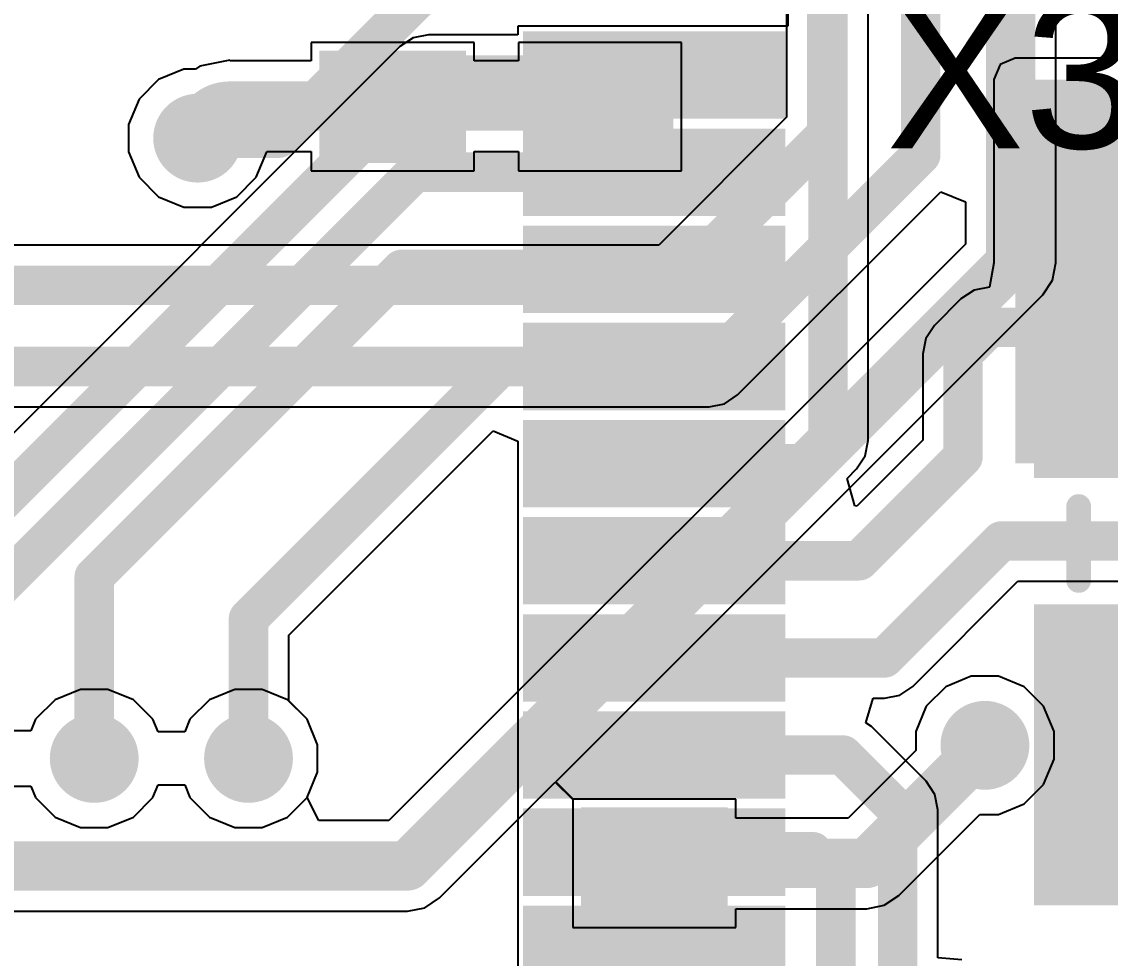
# Model space of a CAD drawing. Header units: millimetres. Extents: x -12 to 5428, y 0 to 5422.
# Drawn here: x 27.2 to 32.8, y 23.19 to 28.01 of the extents above; entities that cross this region are included whole.
import ezdxf

# ---------------------------------------------------------------- set-up
doc = ezdxf.new("R2010")
doc.units = ezdxf.units.MM
for name, color, linetype in [('BottomLayer', 5, 'Continuous'), ('BottomPaste', 16, 'Continuous'), ('BottomSolder', 6, 'Continuous'), ('TopLayer', 1, 'Continuous'), ('TopOverlay', 2, 'Continuous'), ('TopPaste', 8, 'Continuous'), ('TopSolder', 216, 'Continuous'), ('ViaHoleLayer', 16, 'Continuous')]:
    doc.layers.add(name, color=color, linetype=linetype)
doc.styles.add('Arial', font='', dxfattribs={"height": 0.2})
doc.styles.get('Arial').set_extended_font_data('Arial')

# ---------------------------------------------------------------- blocks, each defined once
blk = doc.blocks.new('64_LQFP__10_10__1')
at = {"layer": 'TopLayer'}
for points in [[(-6.35, 3.4), (-5.15, 3.4), (-5.15, 3.1), (-6.35, 3.1)], [(-6.35, 2.9), (-5.15, 2.9), (-5.15, 2.6), (-6.35, 2.6)], [(-6.35, 2.4), (-5.15, 2.4), (-5.15, 2.1), (-6.35, 2.1)], [(-6.35, 1.9), (-5.15, 1.9), (-5.15, 1.6), (-6.35, 1.6)], [(-6.35, 1.4), (-5.15, 1.4), (-5.15, 1.1), (-6.35, 1.1)], [(-6.35, 0.9), (-5.15, 0.9), (-5.15, 0.6), (-6.35, 0.6)], [(-6.35, 0.4), (-5.15, 0.4), (-5.15, 0.1), (-6.35, 0.1)], [(-6.35, -0.1), (-5.15, -0.1), (-5.15, -0.4), (-6.35, -0.4)], [(-6.35, -0.6), (-5.15, -0.6), (-5.15, -0.9), (-6.35, -0.9)], [(-6.35, -1.1), (-5.15, -1.1), (-5.15, -1.4), (-6.35, -1.4)]]:
    blk.add_hatch(color=1, dxfattribs=at).paths.add_polyline_path(points)
at = {"layer": 'TopPaste'}
for points in [[(-6.35, 3.4), (-5.15, 3.4), (-5.15, 3.1), (-6.35, 3.1)], [(-6.35, 2.9), (-5.15, 2.9), (-5.15, 2.6), (-6.35, 2.6)], [(-6.35, 2.4), (-5.15, 2.4), (-5.15, 2.1), (-6.35, 2.1)], [(-6.35, 1.9), (-5.15, 1.9), (-5.15, 1.6), (-6.35, 1.6)], [(-6.35, 1.4), (-5.15, 1.4), (-5.15, 1.1), (-6.35, 1.1)], [(-6.35, 0.9), (-5.15, 0.9), (-5.15, 0.6), (-6.35, 0.6)], [(-6.35, 0.4), (-5.15, 0.4), (-5.15, 0.1), (-6.35, 0.1)], [(-6.35, -0.1), (-5.15, -0.1), (-5.15, -0.4), (-6.35, -0.4)], [(-6.35, -0.6), (-5.15, -0.6), (-5.15, -0.9), (-6.35, -0.9)], [(-6.35, -1.1), (-5.15, -1.1), (-5.15, -1.4), (-6.35, -1.4)]]:
    blk.add_hatch(color=8, dxfattribs=at).paths.add_polyline_path(points)
at = {"layer": 'TopSolder'}
for points in [[(-6.425, 3.475), (-5.075, 3.475), (-5.075, 3.025), (-6.425, 3.025)], [(-6.425, 2.975), (-5.075, 2.975), (-5.075, 2.525), (-6.425, 2.525)], [(-6.425, 2.475), (-5.075, 2.475), (-5.075, 2.025), (-6.425, 2.025)], [(-6.425, 1.975), (-5.075, 1.975), (-5.075, 1.525), (-6.425, 1.525)], [(-6.425, 1.475), (-5.075, 1.475), (-5.075, 1.025), (-6.425, 1.025)], [(-6.425, 0.975), (-5.075, 0.975), (-5.075, 0.525), (-6.425, 0.525)], [(-6.425, 0.475), (-5.075, 0.475), (-5.075, 0.025), (-6.425, 0.025)], [(-6.425, -0.025), (-5.075, -0.025), (-5.075, -0.475), (-6.425, -0.475)], [(-6.425, -0.525), (-5.075, -0.525), (-5.075, -0.975), (-6.425, -0.975)], [(-6.425, -1.025), (-5.075, -1.025), (-5.075, -1.475), (-6.425, -1.475)]]:
    blk.add_hatch(color=216, dxfattribs=at).paths.add_polyline_path(points)
blk = doc.blocks.new('SMD3225_4P_51')
at = {"layer": 'TopLayer'}
for points in [[(-1.8, 1.45), (-0.4, 1.45), (-0.4, 0.25), (-1.8, 0.25)], [(0.4, 1.45), (1.8, 1.45), (1.8, 0.25), (0.4, 0.25)], [(-1.8, -0.25), (-0.4, -0.25), (-0.4, -1.45), (-1.8, -1.45)], [(0.4, -0.25), (1.8, -0.25), (1.8, -1.45), (0.4, -1.45)]]:
    blk.add_hatch(color=1, dxfattribs=at).paths.add_polyline_path(points)
at = {"layer": 'TopPaste'}
for points in [[(-1.8, 1.45), (-0.4, 1.45), (-0.4, 0.25), (-1.8, 0.25)], [(0.4, 1.45), (1.8, 1.45), (1.8, 0.25), (0.4, 0.25)], [(-1.8, -0.25), (-0.4, -0.25), (-0.4, -1.45), (-1.8, -1.45)], [(0.4, -0.25), (1.8, -0.25), (1.8, -1.45), (0.4, -1.45)]]:
    blk.add_hatch(color=8, dxfattribs=at).paths.add_polyline_path(points)
at = {"layer": 'TopSolder'}
for points in [[(-1.875, 1.525), (-0.325, 1.525), (-0.325, 0.175), (-1.875, 0.175)], [(0.325, 1.525), (1.875, 1.525), (1.875, 0.175), (0.325, 0.175)], [(-1.875, -0.175), (-0.325, -0.175), (-0.325, -1.525), (-1.875, -1.525)], [(0.325, -0.175), (1.875, -0.175), (1.875, -1.525), (0.325, -1.525)]]:
    blk.add_hatch(color=216, dxfattribs=at).paths.add_polyline_path(points)
at = {"layer": 'TopOverlay', "const_width": 0.127}
for points in [[(-0.2032, 1.2954), (0.1778, 1.2954)], [(-1.651, 0.0762), (-1.651, -0.1016)], [(1.651, 0.0762), (1.651, -0.1016)], [(-2.0828, -0.7112), (-1.9558, -0.8382)], [(-2.0828, -0.7112), (-2.0828, -0.9652)], [(-1.9558, -0.8382), (-2.0828, -0.9652)], [(-0.2032, -1.2954), (0.1778, -1.2954)]]:
    blk.add_lwpolyline(points, dxfattribs=at)
at = {"layer": 'TopOverlay', "const_width": 0.0635}
for points in [[(-0.2349, 1.2954, 1), (-0.1714, 1.2954, 1)], [(0.1461, 1.2954, 1), (0.2096, 1.2954, 1)], [(-1.6827, 0.0762, 1), (-1.6192, 0.0762, 1)], [(1.6193, 0.0762, 1), (1.6828, 0.0762, 1)], [(-1.6827, -0.1016, 1), (-1.6192, -0.1016, 1)], [(1.6193, -0.1016, 1), (1.6828, -0.1016, 1)], [(-2.1145, -0.7112, 1), (-2.051, -0.7112, 1)], [(-2.1145, -0.7112, 1), (-2.051, -0.7112, 1)], [(-1.9875, -0.8382, 1), (-1.924, -0.8382, 1)], [(-1.9875, -0.8382, 1), (-1.924, -0.8382, 1)], [(-2.1145, -0.9652, 1), (-2.051, -0.9652, 1)], [(-2.1145, -0.9652, 1), (-2.051, -0.9652, 1)], [(-0.2349, -1.2954, 1), (-0.1714, -1.2954, 1)], [(0.1461, -1.2954, 1), (0.2096, -1.2954, 1)]]:
    blk.add_lwpolyline(points, format="xyb", close=True, dxfattribs=at)
blk = doc.blocks.new('C___0402_B_127')
at = {"layer": 'BottomLayer'}
for points in [[(-0.2413, 0.3175), (-0.2413, -0.3175), (-0.6985, -0.3175), (-0.6985, 0.3175)], [(0.6985, 0.3175), (0.6985, -0.3175), (0.2413, -0.3175), (0.2413, 0.3175)]]:
    blk.add_hatch(color=5, dxfattribs=at).paths.add_polyline_path(points)
at = {"layer": 'BottomPaste'}
for points in [[(-0.2413, 0.3175), (-0.2413, -0.3175), (-0.6985, -0.3175), (-0.6985, 0.3175)], [(0.6985, 0.3175), (0.6985, -0.3175), (0.2413, -0.3175), (0.2413, 0.3175)]]:
    blk.add_hatch(color=16, dxfattribs=at).paths.add_polyline_path(points)
at = {"layer": 'BottomSolder'}
for points in [[(-0.1813, 0.3775), (-0.1813, -0.3775), (-0.7585, -0.3775), (-0.7585, 0.3775)], [(0.7585, 0.3775), (0.7585, -0.3775), (0.1813, -0.3775), (0.1813, 0.3775)]]:
    blk.add_hatch(color=6, dxfattribs=at).paths.add_polyline_path(points)
blk = doc.blocks.new('C___0402_B_129')
at = {"layer": 'BottomLayer'}
for points in [[(-0.2413, 0.3175), (-0.2413, -0.3175), (-0.6985, -0.3175), (-0.6985, 0.3175)], [(0.6985, 0.3175), (0.6985, -0.3175), (0.2413, -0.3175), (0.2413, 0.3175)]]:
    blk.add_hatch(color=5, dxfattribs=at).paths.add_polyline_path(points)
at = {"layer": 'BottomPaste'}
for points in [[(-0.2413, 0.3175), (-0.2413, -0.3175), (-0.6985, -0.3175), (-0.6985, 0.3175)], [(0.6985, 0.3175), (0.6985, -0.3175), (0.2413, -0.3175), (0.2413, 0.3175)]]:
    blk.add_hatch(color=16, dxfattribs=at).paths.add_polyline_path(points)
at = {"layer": 'BottomSolder'}
for points in [[(-0.1813, 0.3775), (-0.1813, -0.3775), (-0.7585, -0.3775), (-0.7585, 0.3775)], [(0.7585, 0.3775), (0.7585, -0.3775), (0.1813, -0.3775), (0.1813, 0.3775)]]:
    blk.add_hatch(color=6, dxfattribs=at).paths.add_polyline_path(points)
blk = doc.blocks.new('C___0402_B_130')
at = {"layer": 'BottomLayer'}
for points in [[(-0.2413, 0.3175), (-0.2413, -0.3175), (-0.6985, -0.3175), (-0.6985, 0.3175)], [(0.6985, 0.3175), (0.6985, -0.3175), (0.2413, -0.3175), (0.2413, 0.3175)]]:
    blk.add_hatch(color=5, dxfattribs=at).paths.add_polyline_path(points)
at = {"layer": 'BottomPaste'}
for points in [[(-0.2413, 0.3175), (-0.2413, -0.3175), (-0.6985, -0.3175), (-0.6985, 0.3175)], [(0.6985, 0.3175), (0.6985, -0.3175), (0.2413, -0.3175), (0.2413, 0.3175)]]:
    blk.add_hatch(color=16, dxfattribs=at).paths.add_polyline_path(points)
at = {"layer": 'BottomSolder'}
for points in [[(-0.1813, 0.3775), (-0.1813, -0.3775), (-0.7585, -0.3775), (-0.7585, 0.3775)], [(0.7585, 0.3775), (0.7585, -0.3775), (0.1813, -0.3775), (0.1813, 0.3775)]]:
    blk.add_hatch(color=6, dxfattribs=at).paths.add_polyline_path(points)

msp = doc.modelspace()

# ---------------------------------------------------------------- hatches: boundary and pattern name
at = {"layer": 'BottomLayer'}
h = msp.add_hatch(color=5, dxfattribs=at)
edge = h.paths.add_edge_path()
edge.add_arc((28.1046, 27.4078), 0.2286, 0, 360)
h = msp.add_hatch(color=5, dxfattribs=at)
edge = h.paths.add_edge_path()
edge.add_arc((32.1564, 24.2824), 0.2286, 0, 360)
h = msp.add_hatch(color=5, dxfattribs=at)
edge = h.paths.add_edge_path()
edge.add_arc((27.5723, 24.215), 0.2286, 0, 360)
h = msp.add_hatch(color=5, dxfattribs=at)
edge = h.paths.add_edge_path()
edge.add_arc((28.3663, 24.215), 0.2286, 0, 360)
at = {"layer": 'TopLayer'}
msp.add_hatch(color=1, dxfattribs=at).paths.add_polyline_path([(33.7082, 25.734), (33.7082, 27.7093), (32.3122, 27.7093), (32.3122, 25.734)])
h = msp.add_hatch(color=1, dxfattribs=at)
edge = h.paths.add_edge_path()
edge.add_arc((28.1046, 27.4078), 0.2286, 0, 360)
h = msp.add_hatch(color=1, dxfattribs=at)
edge = h.paths.add_edge_path()
edge.add_arc((32.1564, 24.2824), 0.2286, 0, 360)
h = msp.add_hatch(color=1, dxfattribs=at)
edge = h.paths.add_edge_path()
edge.add_arc((27.5723, 24.215), 0.2286, 0, 360)
h = msp.add_hatch(color=1, dxfattribs=at)
edge = h.paths.add_edge_path()
edge.add_arc((28.3663, 24.215), 0.2286, 0, 360)
at = {"layer": 'ViaHoleLayer'}
h = msp.add_hatch(color=16, dxfattribs=at)
edge = h.paths.add_edge_path()
edge.add_arc((28.1046, 27.4078), 0.1016, 0, 360)
h = msp.add_hatch(color=16, dxfattribs=at)
edge = h.paths.add_edge_path()
edge.add_arc((32.1564, 24.2824), 0.1016, 0, 360)
h = msp.add_hatch(color=16, dxfattribs=at)
edge = h.paths.add_edge_path()
edge.add_arc((27.5723, 24.215), 0.1016, 0, 360)
h = msp.add_hatch(color=16, dxfattribs=at)
edge = h.paths.add_edge_path()
edge.add_arc((28.3663, 24.215), 0.1016, 0, 360)

# ---------------------------------------------------------------- linework, layer by layer
at = {"layer": 'BottomLayer'}
for p, q in [((31.1353, 29.6661), (31.1353, 27.5157)), ((32.5221, 26.7662), (32.5221, 29.6062)), ((29.5275, 27.8994), (28.6893, 27.8994)), ((28.6893, 27.8994), (28.6893, 27.8058)), ((29.5275, 27.8058), (29.5275, 27.8994)), ((30.5943, 27.8994), (29.7561, 27.8994)), ((29.7561, 27.8994), (29.7561, 27.8058)), ((30.5943, 27.239), (30.5943, 27.8994)), ((28.2696, 27.8091), (28.116, 27.7785)), ((28.2696, 27.8058), (28.2696, 27.8091)), ((28.6893, 27.8058), (28.2696, 27.8058)), ((29.7561, 27.8058), (29.5275, 27.8058)), ((28.0339, 27.7634), (27.9032, 27.7093)), ((28.0934, 27.7634), (28.0339, 27.7634)), ((28.116, 27.7785), (28.0934, 27.7634)), ((27.9032, 27.7093), (27.8032, 27.6092)), ((27.8032, 27.6092), (27.749, 27.4785)), ((31.1353, 27.5157), (30.4775, 26.8578)), ((27.749, 27.4785), (27.749, 27.3371)), ((28.4602, 27.3371), (28.4602, 27.3397)), ((28.4602, 27.3397), (28.6893, 27.3397)), ((28.6893, 27.3397), (28.6893, 27.239)), ((29.5275, 27.239), (29.5275, 27.3397)), ((29.5275, 27.3397), (29.7561, 27.3397)), ((29.7561, 27.3397), (29.7561, 27.239)), ((27.749, 27.3371), (27.8032, 27.2064)), ((28.4061, 27.2064), (28.4602, 27.3371)), ((28.6893, 27.239), (29.5275, 27.239)), ((29.7561, 27.239), (30.5943, 27.239)), ((27.8032, 27.2064), (27.9032, 27.1063)), ((28.3061, 27.1063), (28.4061, 27.2064)), ((30.883, 26.0859), (31.9289, 27.1318)), ((31.9289, 27.1318), (32.0559, 27.0792)), ((27.9032, 27.1063), (28.0339, 27.0522)), ((28.1754, 27.0522), (28.3061, 27.1063)), ((32.0559, 27.0792), (32.0559, 26.8627)), ((28.0339, 27.0522), (28.1754, 27.0522)), ((30.4775, 26.8578), (24.0735, 26.8578)), ((32.0559, 26.8627), (29.0879, 23.8947)), ((32.5044, 26.677), (32.5221, 26.7662)), ((32.4538, 26.6014), (32.5044, 26.677)), ((29.9478, 24.0953), (32.4538, 26.6014)), ((30.8158, 26.041), (30.883, 26.0859)), ((24.1796, 26.0252), (30.7365, 26.0252)), ((30.7365, 26.0252), (30.8158, 26.041)), ((30.7365, 26.0252), (30.7365, 26.0252)), ((32.0857, 24.638), (31.955, 24.5838)), ((32.2271, 24.638), (32.0857, 24.638)), ((32.3578, 24.5838), (32.2271, 24.638)), ((27.5016, 24.5706), (27.3709, 24.5164)), ((27.643, 24.5706), (27.5016, 24.5706)), ((27.7737, 24.5164), (27.643, 24.5706)), ((28.2956, 24.5706), (28.1649, 24.5164)), ((28.4371, 24.5706), (28.2956, 24.5706)), ((28.5678, 24.5164), (28.4371, 24.5706)), ((31.955, 24.5838), (31.8549, 24.4838)), ((32.4578, 24.4838), (32.3578, 24.5838)), ((27.3709, 24.5164), (27.2708, 24.4164)), ((27.8738, 24.4164), (27.7737, 24.5164)), ((28.1649, 24.5164), (28.0649, 24.4164)), ((28.6678, 24.4164), (28.5678, 24.5164)), ((31.8549, 24.4838), (31.8008, 24.3531)), ((32.512, 24.3531), (32.4578, 24.4838)), ((27.2708, 24.4164), (27.2462, 24.357)), ((27.9006, 24.3516), (27.8738, 24.4164)), ((28.0649, 24.4164), (28.0381, 24.3516)), ((28.7219, 24.2857), (28.6678, 24.4164)), ((27.2462, 24.357), (27.1088, 24.357)), ((28.0381, 24.3516), (27.9006, 24.3516)), ((31.8008, 24.3531), (31.8008, 24.2564)), ((32.512, 24.2117), (32.512, 24.3531)), ((28.7219, 24.1442), (28.7219, 24.2857)), ((31.8008, 24.2564), (31.4519, 23.9075)), ((32.4578, 24.081), (32.512, 24.2117)), ((28.6678, 24.0135), (28.7219, 24.1442)), ((29.3493, 23.4968), (29.9448, 24.0924)), ((29.9448, 24.0924), (30.0355, 24.0034)), ((30.0367, 24.0047), (29.9478, 24.0953)), ((32.3578, 23.9809), (32.4578, 24.081)), ((28.7286, 23.8947), (28.6678, 24.0135)), ((30.0355, 24.0034), (30.0355, 23.8782)), ((30.1625, 24.0047), (30.0367, 24.0047)), ((30.8737, 24.0047), (30.1625, 24.0047)), ((30.8737, 23.9075), (30.8737, 24.0047)), ((32.2271, 23.9268), (32.3578, 23.9809)), ((31.7133, 23.5097), (32.1304, 23.9268)), ((32.1304, 23.9268), (32.2271, 23.9268)), ((29.0879, 23.8947), (28.7286, 23.8947)), ((30.0355, 23.8782), (30.0355, 23.3443)), ((31.4519, 23.9075), (30.8737, 23.9075)), ((29.2737, 23.4463), (29.3493, 23.4968)), ((31.6377, 23.4591), (31.7133, 23.5097)), ((26.3676, 23.4286), (29.1845, 23.4286)), ((29.1845, 23.4286), (29.2737, 23.4463)), ((30.8737, 23.3443), (30.8737, 23.4414)), ((30.8737, 23.4414), (31.5485, 23.4414)), ((31.5485, 23.4414), (31.6377, 23.4591)), ((30.0355, 23.3443), (30.8737, 23.3443))]:
    msp.add_line(p, q, dxfattribs=at)
for points, const_width in [([(32.289, 26.7662), (32.289, 29.876)], 0.254), ([(31.3425, 27.4299), (31.3425, 29.6661)], 0.2032), ([(31.8262, 27.3221), (31.8262, 29.104)], 0.2032), ([(28.2696, 27.5728), (29.1084, 27.5728)], 0.254), ([(29.1084, 27.5728), (30.1752, 27.5728)], 0.254), ([(29.1084, 27.5692), (29.1084, 27.5728)], 0.254), ([(30.1752, 27.5692), (30.1752, 27.5728)], 0.254), ([(30.5633, 26.6506), (31.3425, 27.4299)], 0.2032), ([(30.7365, 26.2324), (31.8262, 27.3221)], 0.2032), ([(29.1845, 23.6616), (32.289, 26.7662)], 0.254), ([(24.0735, 26.6506), (30.5633, 26.6506)], 0.2032), ([(24.0938, 26.2324), (30.7365, 26.2324)], 0.2032), ([(31.5485, 23.6745), (32.1564, 24.2824)], 0.254), ([(26.3676, 23.6616), (29.1845, 23.6616)], 0.254), ([(30.4546, 23.6745), (31.5485, 23.6745)], 0.254)]:
    msp.add_lwpolyline(points, dxfattribs=dict(at, const_width=const_width))
at = {"layer": 'BottomLayer', "const_width": 0.254}
msp.add_lwpolyline([(28.1046, 27.4078, -0.414214), (28.2696, 27.5728)], format="xyb", dxfattribs=at)
at = {"layer": 'BottomLayer'}
for points, const_width in [([(28.2061, 27.5728, 1), (28.3331, 27.5728, 1)], 0.127), ([(28.2061, 27.5728, 1), (28.3331, 27.5728, 1)], 0.127), ([(29.0449, 27.5728, 1), (29.1719, 27.5728, 1)], 0.127), ([(29.0449, 27.5728, 1), (29.1719, 27.5728, 1)], 0.127), ([(29.0449, 27.5728, 1), (29.1719, 27.5728, 1)], 0.127), ([(29.0449, 27.5692, 1), (29.1719, 27.5692, 1)], 0.127), ([(30.1117, 27.5728, 1), (30.2387, 27.5728, 1)], 0.127), ([(30.1117, 27.5728, 1), (30.2387, 27.5728, 1)], 0.127), ([(30.1117, 27.5692, 1), (30.2387, 27.5692, 1)], 0.127), ([(28.0411, 27.4078, 1), (28.1681, 27.4078, 1)], 0.127), ([(31.2917, 27.4299, 1), (31.3933, 27.4299, 1)], 0.1016), ([(31.2917, 27.4299, 1), (31.3933, 27.4299, 1)], 0.1016), ([(31.7754, 27.3221, 1), (31.877, 27.3221, 1)], 0.1016), ([(31.7754, 27.3221, 1), (31.877, 27.3221, 1)], 0.1016), ([(32.2255, 26.7662, 1), (32.3525, 26.7662, 1)], 0.127), ([(32.2255, 26.7662, 1), (32.3525, 26.7662, 1)], 0.127), ([(30.5125, 26.6506, 1), (30.6141, 26.6506, 1)], 0.1016), ([(30.5125, 26.6506, 1), (30.6141, 26.6506, 1)], 0.1016), ([(30.6857, 26.2324, 1), (30.7873, 26.2324, 1)], 0.1016), ([(30.6857, 26.2324, 1), (30.7873, 26.2324, 1)], 0.1016), ([(32.0929, 24.2824, 1), (32.2199, 24.2824, 1)], 0.127), ([(29.121, 23.6616, 1), (29.248, 23.6616, 1)], 0.127), ([(29.121, 23.6616, 1), (29.248, 23.6616, 1)], 0.127), ([(30.3911, 23.6745, 1), (30.5181, 23.6745, 1)], 0.127), ([(31.485, 23.6745, 1), (31.612, 23.6745, 1)], 0.127), ([(31.485, 23.6745, 1), (31.612, 23.6745, 1)], 0.127)]:
    msp.add_lwpolyline(points, format="xyb", close=True, dxfattribs=dict(at, const_width=const_width))
at = {"layer": 'TopLayer'}
for p, q in [((31.5564, 25.8514), (31.5564, 28.7049)), ((31.142, 28.4808), (31.142, 27.984)), ((31.142, 27.984), (29.753, 27.984)), ((29.753, 27.984), (29.753, 27.9395)), ((29.2132, 27.9238), (29.146, 27.8789)), ((29.2925, 27.9395), (29.2132, 27.9238)), ((29.753, 27.9395), (29.2925, 27.9395)), ((29.146, 27.8789), (26.4203, 25.1532)), ((29.146, 27.8789), (29.146, 27.8789)), ((32.2344, 27.7871), (32.2022, 27.7093)), ((32.3122, 27.8193), (32.2344, 27.7871)), ((33.7082, 27.8193), (32.3122, 27.8193)), ((32.2022, 27.7093), (32.2022, 26.7653)), ((32.2022, 26.7653), (32.1796, 26.6412)), ((32.1003, 26.6254), (32.0331, 26.5805)), ((32.1796, 26.6412), (32.1003, 26.6254)), ((32.0331, 26.5805), (31.8969, 26.4443)), ((32.0331, 26.5805), (32.0331, 26.5805)), ((31.8969, 26.4443), (31.852, 26.3771)), ((31.852, 26.3771), (31.8362, 26.2978)), ((31.8362, 26.2978), (31.8362, 26.2978)), ((31.8362, 26.2978), (31.8362, 25.8528)), ((28.5735, 24.8488), (29.626, 25.9013)), ((29.626, 25.9013), (29.753, 25.8487)), ((29.753, 25.8487), (29.753, 24.9808)), ((31.8362, 25.8528), (31.4967, 25.5133)), ((31.5406, 25.7721), (31.5564, 25.8514)), ((31.4957, 25.7049), (31.5406, 25.7721)), ((31.4474, 25.6566), (31.4957, 25.7049)), ((31.4957, 25.7049), (31.4957, 25.7049)), ((31.4863, 25.5159), (31.4474, 25.6566)), ((31.4967, 25.5133), (31.4863, 25.5159)), ((31.7855, 24.5859), (32.3264, 25.1268)), ((32.3264, 25.1268), (33.6986, 25.1268)), ((29.753, 24.9808), (29.753, 23.9808)), ((28.5735, 24.5107), (28.5735, 24.8488)), ((31.639, 24.5252), (31.7183, 24.541)), ((31.7183, 24.541), (31.7855, 24.5859)), ((28.6678, 24.4164), (28.5735, 24.5107)), ((31.543, 24.3982), (31.5816, 24.5252)), ((31.5816, 24.5252), (31.639, 24.5252)), ((31.639, 24.5252), (31.639, 24.5252)), ((28.7219, 24.2857), (28.6678, 24.4164)), ((31.5719, 24.3789), (31.543, 24.3982)), ((31.8537, 24.0971), (31.5719, 24.3789)), ((28.7219, 24.1442), (28.7219, 24.2857)), ((28.6678, 24.0135), (28.7219, 24.1442)), ((31.8986, 24.0299), (31.8537, 24.0971)), ((31.8537, 24.0971), (31.8537, 24.0971)), ((27.1088, 24.0729), (27.2462, 24.0729)), ((27.2462, 24.0729), (27.2708, 24.0135)), ((27.8738, 24.0135), (27.9006, 24.0783)), ((27.9006, 24.0783), (28.0381, 24.0783)), ((28.0381, 24.0783), (28.0649, 24.0135)), ((27.2708, 24.0135), (27.3709, 23.9135)), ((27.7737, 23.9135), (27.8738, 24.0135)), ((28.0649, 24.0135), (28.1649, 23.9135)), ((28.5678, 23.9135), (28.6678, 24.0135)), ((29.753, 23.9808), (29.753, 22.935)), ((31.9144, 23.9506), (31.8986, 24.0299)), ((31.9144, 23.1887), (31.9144, 23.9506)), ((31.9144, 23.9506), (31.9144, 23.9506)), ((27.3709, 23.9135), (27.5016, 23.8594)), ((27.643, 23.8594), (27.7737, 23.9135)), ((28.1649, 23.9135), (28.2956, 23.8594)), ((28.4371, 23.8594), (28.5678, 23.9135)), ((27.5016, 23.8594), (27.643, 23.8594)), ((28.2956, 23.8594), (28.4371, 23.8594)), ((32.0374, 23.179), (31.9144, 23.1887))]:
    msp.add_line(p, q, dxfattribs=at)
at = {"layer": 'TopLayer', "const_width": 0.2032}
for points in [[(31.3492, 25.8514), (31.3492, 32.3906)], [(28.5213, 27.4078), (29.3459, 28.2324)], [(26.3676, 24.8075), (29.2925, 27.7324)], [(29.2925, 27.7324), (30.4546, 27.7324)], [(28.1046, 27.4078), (28.5213, 27.4078)], [(26.7827, 24.7916), (29.2235, 27.2324)], [(29.2235, 27.2324), (30.4546, 27.2324)], [(27.5723, 25.1501), (29.1546, 26.7324)], [(29.1546, 26.7324), (30.4546, 26.7324)], [(32.0434, 26.2978), (32.1796, 26.434)], [(32.1796, 26.434), (33.0844, 26.434)], [(32.0434, 25.767), (32.0434, 26.2978)], [(28.3663, 24.9347), (29.6641, 26.2324)], [(29.6641, 26.2324), (30.4546, 26.2324)], [(31.2302, 25.7324), (31.3492, 25.8514)], [(30.4546, 25.7324), (31.2302, 25.7324)], [(31.5088, 25.2324), (32.0434, 25.767)], [(31.639, 24.7324), (32.2406, 25.334)], [(32.2406, 25.334), (33.7844, 25.334)], [(30.4546, 25.2324), (31.5088, 25.2324)], [(27.5723, 24.215), (27.5723, 25.1501)], [(28.3663, 24.215), (28.3663, 24.9347)], [(30.4546, 24.7324), (31.639, 24.7324)], [(30.4546, 24.2324), (31.4254, 24.2324)], [(31.4254, 24.2324), (31.7072, 23.9506)], [(31.7072, 23.0274), (31.7072, 23.9506)], [(30.4546, 23.7324), (30.457, 23.7348)], [(30.457, 23.7348), (31.27, 23.7348)], [(31.27, 23.7348), (31.3891, 23.6157)], [(31.3891, 21.8465), (31.3891, 23.6157)]]:
    msp.add_lwpolyline(points, dxfattribs=at)
at = {"layer": 'TopLayer', "const_width": 0.1016}
for points in [[(29.2417, 27.7324, 1), (29.3433, 27.7324, 1)], [(29.2417, 27.7324, 1), (29.3433, 27.7324, 1)], [(30.4038, 27.7324, 1), (30.5054, 27.7324, 1)], [(28.0538, 27.4078, 1), (28.1554, 27.4078, 1)], [(28.4705, 27.4078, 1), (28.5721, 27.4078, 1)], [(28.4705, 27.4078, 1), (28.5721, 27.4078, 1)], [(29.1727, 27.2324, 1), (29.2743, 27.2324, 1)], [(29.1727, 27.2324, 1), (29.2743, 27.2324, 1)], [(30.4038, 27.2324, 1), (30.5054, 27.2324, 1)], [(29.1038, 26.7324, 1), (29.2054, 26.7324, 1)], [(29.1038, 26.7324, 1), (29.2054, 26.7324, 1)], [(30.4038, 26.7324, 1), (30.5054, 26.7324, 1)], [(32.1288, 26.434, 1), (32.2304, 26.434, 1)], [(32.1288, 26.434, 1), (32.2304, 26.434, 1)], [(31.9926, 26.2978, 1), (32.0942, 26.2978, 1)], [(31.9926, 26.2978, 1), (32.0942, 26.2978, 1)], [(29.6133, 26.2324, 1), (29.7149, 26.2324, 1)], [(29.6133, 26.2324, 1), (29.7149, 26.2324, 1)], [(30.4038, 26.2324, 1), (30.5054, 26.2324, 1)], [(31.2984, 25.8514, 1), (31.4, 25.8514, 1)], [(31.2984, 25.8514, 1), (31.4, 25.8514, 1)], [(30.4038, 25.7324, 1), (30.5054, 25.7324, 1)], [(31.1794, 25.7324, 1), (31.281, 25.7324, 1)], [(31.1794, 25.7324, 1), (31.281, 25.7324, 1)], [(31.9926, 25.767, 1), (32.0942, 25.767, 1)], [(31.9926, 25.767, 1), (32.0942, 25.767, 1)], [(32.1898, 25.334, 1), (32.2914, 25.334, 1)], [(32.1898, 25.334, 1), (32.2914, 25.334, 1)], [(30.4038, 25.2324, 1), (30.5054, 25.2324, 1)], [(31.458, 25.2324, 1), (31.5596, 25.2324, 1)], [(31.458, 25.2324, 1), (31.5596, 25.2324, 1)], [(27.5215, 25.1501, 1), (27.6231, 25.1501, 1)], [(27.5215, 25.1501, 1), (27.6231, 25.1501, 1)], [(28.3155, 24.9347, 1), (28.4171, 24.9347, 1)], [(28.3155, 24.9347, 1), (28.4171, 24.9347, 1)], [(30.4038, 24.7324, 1), (30.5054, 24.7324, 1)], [(31.5882, 24.7324, 1), (31.6898, 24.7324, 1)], [(31.5882, 24.7324, 1), (31.6898, 24.7324, 1)], [(27.5215, 24.215, 1), (27.6231, 24.215, 1)], [(28.3155, 24.215, 1), (28.4171, 24.215, 1)], [(30.4038, 24.2324, 1), (30.5054, 24.2324, 1)], [(31.3746, 24.2324, 1), (31.4762, 24.2324, 1)], [(31.3746, 24.2324, 1), (31.4762, 24.2324, 1)], [(31.6564, 23.9506, 1), (31.758, 23.9506, 1)], [(31.6564, 23.9506, 1), (31.758, 23.9506, 1)], [(30.4038, 23.7324, 1), (30.5054, 23.7324, 1)], [(30.4062, 23.7348, 1), (30.5078, 23.7348, 1)], [(30.4062, 23.7348, 1), (30.5078, 23.7348, 1)], [(31.2192, 23.7348, 1), (31.3208, 23.7348, 1)], [(31.2192, 23.7348, 1), (31.3208, 23.7348, 1)], [(31.3383, 23.6157, 1), (31.4399, 23.6157, 1)], [(31.3383, 23.6157, 1), (31.4399, 23.6157, 1)]]:
    msp.add_lwpolyline(points, format="xyb", close=True, dxfattribs=at)

# ---------------------------------------------------------------- block references
for name, p, rotation in [('64_LQFP__10_10__1', (24.7046, 26.4824), 180), ('C___0402_B_130', (29.1084, 28.0391), 270), ('C___0402_B_129', (30.1752, 28.0391), 90), ('SMD3225_4P_51', (33.9344, 25.334), 90), ('C___0402_B_127', (30.4546, 23.2046), 270)]:
    msp.add_blockref(name, p, dxfattribs=dict(rotation=rotation))

# ---------------------------------------------------------------- texts
at = {"layer": 'TopOverlay', "style": 'Arial'}
msp.add_text('X3', height=0.762, dxfattribs=at).set_placement((31.6486, 27.3559))

doc.saveas('drawing.dxf')
